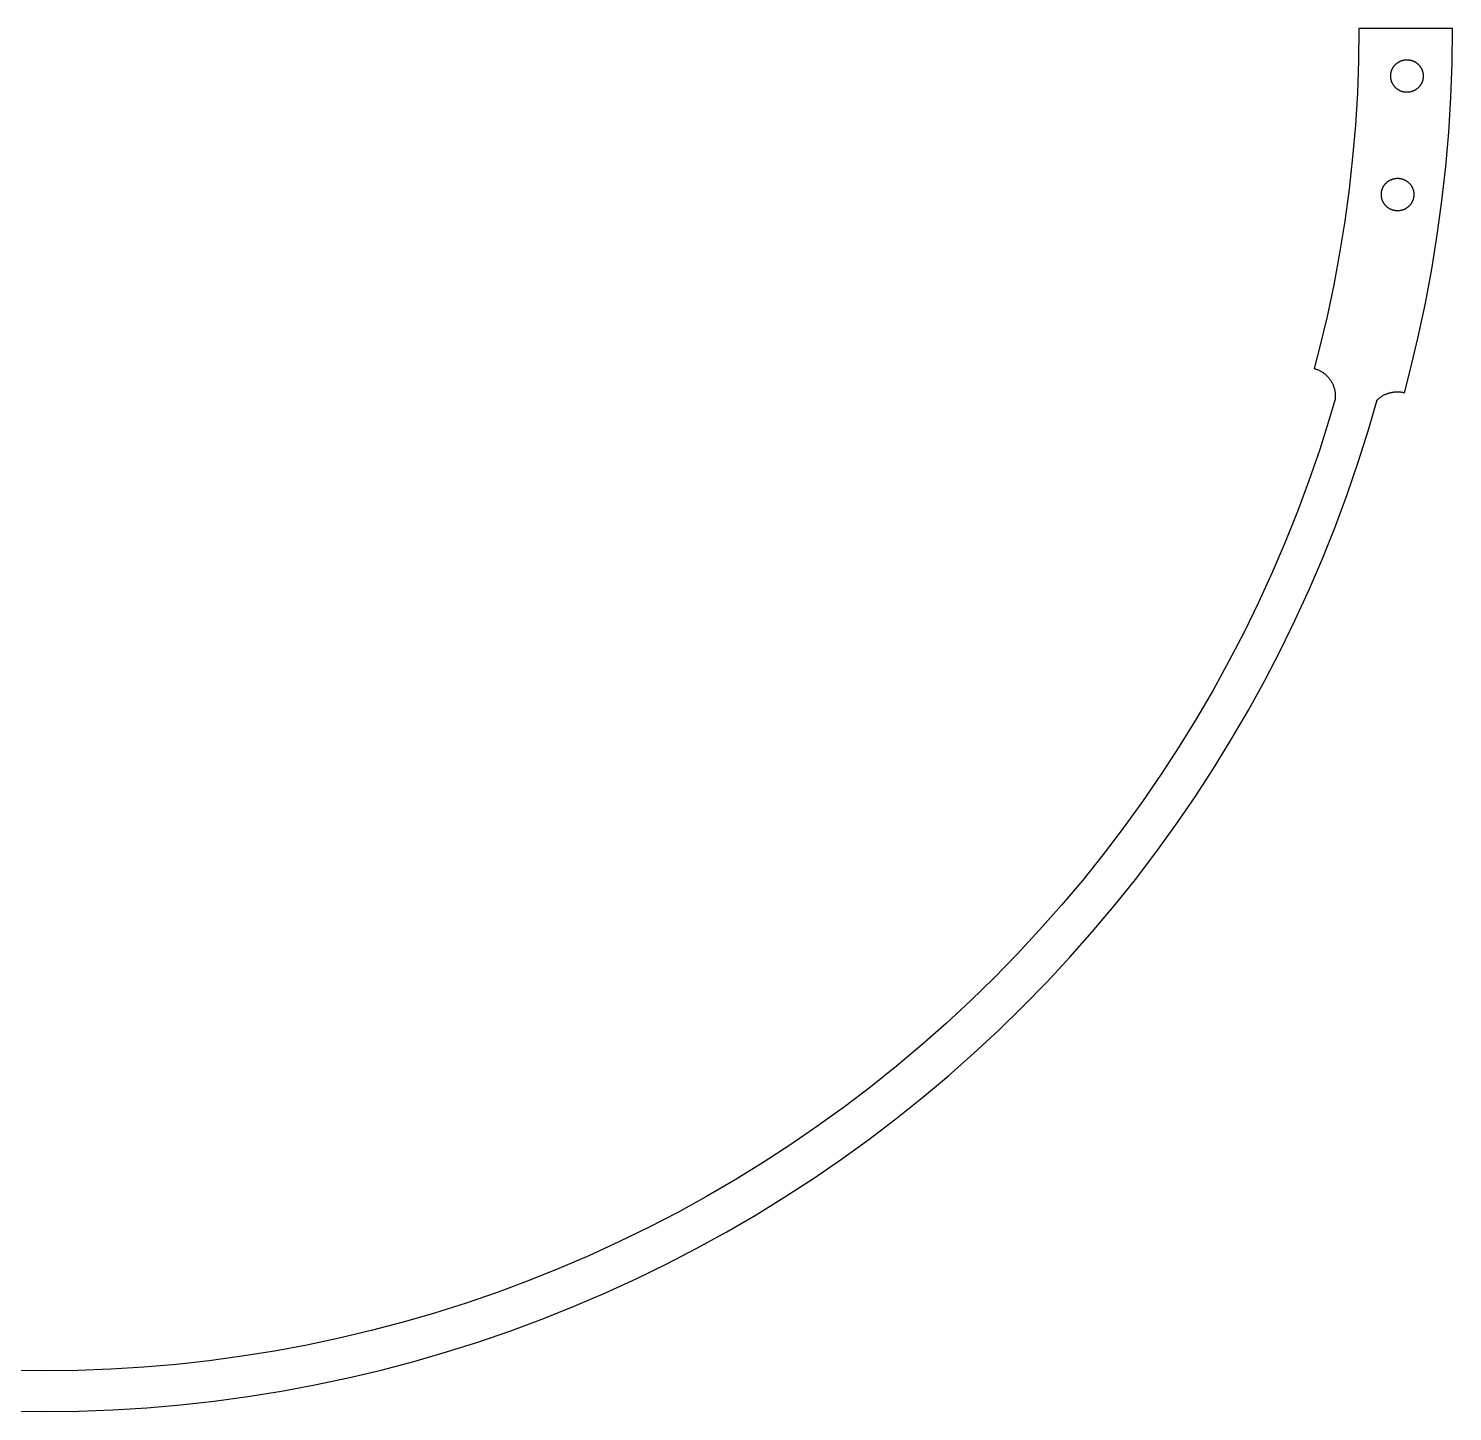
# Model space of a CAD drawing. Header units: metres. Extents: x -173 to 173, y -170 to 0.
# Drawn here: x -2 to 173, y -170 to 0 of the extents above; entities that cross this region are included whole.
import ezdxf

# ---------------------------------------------------------------- set-up
doc = ezdxf.new("R2010")
doc.units = ezdxf.units.M

msp = doc.modelspace()

# ---------------------------------------------------------------- linework, layer by layer
for p, q in [((161.5, 0), (161.451, -3.96339)), ((173, 0), (161.5, 0)), ((172.948, -4.24562), (173, 0)), ((161.451, -3.96339), (161.305, -7.92442)), ((165.476, -5.29228), (165.49, -5.24529)), ((165.49, -5.24529), (165.506, -5.19865)), ((165.506, -5.19865), (165.522, -5.1524)), ((165.522, -5.1524), (165.54, -5.10657)), ((165.54, -5.10657), (165.558, -5.06119)), ((165.558, -5.06119), (165.578, -5.01627)), ((165.578, -5.01627), (165.599, -4.97186)), ((165.599, -4.97186), (165.621, -4.92798)), ((165.621, -4.92798), (165.644, -4.88464)), ((165.644, -4.88464), (165.668, -4.84189)), ((165.668, -4.84189), (165.693, -4.79973)), ((165.693, -4.79973), (165.719, -4.75821)), ((165.719, -4.75821), (165.747, -4.71735)), ((165.747, -4.71735), (165.775, -4.67715)), ((165.775, -4.67715), (165.804, -4.63768)), ((165.804, -4.63768), (165.834, -4.59892)), ((165.834, -4.59892), (165.865, -4.56091)), ((165.865, -4.56091), (165.897, -4.52368)), ((165.897, -4.52368), (165.93, -4.48726)), ((165.93, -4.48726), (165.964, -4.45164)), ((165.964, -4.45164), (165.998, -4.41687)), ((165.998, -4.41687), (166.034, -4.38295)), ((166.034, -4.38295), (166.07, -4.34991)), ((166.07, -4.34991), (166.107, -4.31778)), ((166.107, -4.31778), (166.145, -4.28658)), ((166.145, -4.28658), (166.184, -4.2563)), ((166.184, -4.2563), (166.223, -4.22699)), ((166.223, -4.22699), (166.263, -4.19864)), ((166.263, -4.19864), (166.304, -4.1713)), ((166.304, -4.1713), (166.346, -4.14496)), ((166.346, -4.14496), (166.388, -4.11964)), ((166.388, -4.11964), (166.43, -4.09537)), ((166.43, -4.09537), (166.473, -4.07214)), ((166.473, -4.07214), (166.517, -4.04999)), ((166.517, -4.04999), (166.562, -4.02892)), ((166.562, -4.02892), (166.606, -4.00894)), ((166.606, -4.00894), (166.652, -3.99007)), ((166.652, -3.99007), (166.698, -3.97232)), ((166.698, -3.97232), (166.744, -3.95569)), ((166.744, -3.95569), (166.79, -3.9402)), ((166.79, -3.9402), (166.837, -3.92586)), ((166.837, -3.92586), (166.885, -3.91269)), ((166.885, -3.91269), (166.932, -3.90067)), ((166.932, -3.90067), (166.98, -3.88982)), ((166.98, -3.88982), (167.028, -3.88014)), ((167.028, -3.88014), (167.076, -3.87166)), ((167.076, -3.87166), (167.125, -3.86436)), ((167.125, -3.86436), (167.174, -3.85826)), ((167.174, -3.85826), (167.223, -3.85336)), ((167.223, -3.85336), (167.272, -3.84966)), ((167.272, -3.84966), (167.321, -3.84715)), ((167.321, -3.84715), (167.37, -3.84586)), ((167.37, -3.84586), (167.419, -3.84576)), ((167.419, -3.84576), (167.468, -3.84688)), ((167.468, -3.84688), (167.517, -3.8492)), ((167.517, -3.8492), (167.566, -3.85271)), ((167.566, -3.85271), (167.615, -3.85742)), ((167.615, -3.85742), (167.663, -3.86334)), ((167.663, -3.86334), (167.712, -3.87045)), ((167.712, -3.87045), (167.76, -3.87875)), ((167.76, -3.87875), (167.808, -3.88823)), ((167.808, -3.88823), (167.856, -3.8989)), ((167.856, -3.8989), (167.904, -3.91074)), ((167.904, -3.91074), (167.951, -3.92374)), ((167.951, -3.92374), (167.998, -3.9379)), ((167.998, -3.9379), (168.045, -3.9532)), ((168.045, -3.9532), (168.091, -3.96965)), ((168.091, -3.96965), (168.137, -3.98723)), ((168.137, -3.98723), (168.182, -4.00594)), ((168.182, -4.00594), (168.227, -4.02574)), ((168.227, -4.02574), (168.272, -4.04663)), ((168.272, -4.04663), (168.316, -4.06862)), ((168.316, -4.06862), (168.359, -4.09167)), ((168.359, -4.09167), (168.402, -4.1158)), ((168.402, -4.1158), (168.444, -4.14095)), ((168.444, -4.14095), (168.485, -4.16713)), ((168.485, -4.16713), (168.526, -4.19432)), ((168.526, -4.19432), (168.566, -4.2225)), ((168.566, -4.2225), (168.606, -4.25168)), ((168.606, -4.25168), (168.645, -4.2818)), ((168.645, -4.2818), (168.683, -4.31287)), ((168.683, -4.31287), (168.72, -4.34486)), ((168.72, -4.34486), (168.756, -4.37775)), ((168.756, -4.37775), (168.792, -4.41153)), ((168.792, -4.41153), (168.827, -4.44618)), ((168.827, -4.44618), (168.861, -4.48166)), ((168.861, -4.48166), (168.894, -4.51797)), ((168.894, -4.51797), (168.926, -4.55507)), ((168.926, -4.55507), (168.957, -4.59296)), ((168.957, -4.59296), (168.987, -4.63161)), ((168.987, -4.63161), (169.017, -4.67097)), ((169.017, -4.67097), (169.045, -4.71104)), ((169.045, -4.71104), (169.072, -4.75182)), ((169.072, -4.75182), (169.099, -4.79323)), ((169.099, -4.79323), (169.124, -4.83528)), ((169.124, -4.83528), (169.148, -4.87794)), ((169.148, -4.87794), (169.171, -4.92119)), ((169.171, -4.92119), (169.194, -4.965)), ((169.194, -4.965), (169.215, -5.00932)), ((169.215, -5.00932), (169.235, -5.05417)), ((169.235, -5.05417), (169.254, -5.09949)), ((169.254, -5.09949), (169.271, -5.14525)), ((169.271, -5.14525), (169.288, -5.19142)), ((169.288, -5.19142), (169.303, -5.23801)), ((169.303, -5.23801), (169.318, -5.28496)), ((172.792, -8.48869), (172.948, -4.24562)), ((165.398, -5.82494), (165.399, -5.77586)), ((165.398, -5.87402), (165.398, -5.82494)), ((165.399, -5.92308), (165.398, -5.87402)), ((165.399, -5.77586), (165.401, -5.72682)), ((165.402, -5.97211), (165.399, -5.92308)), ((165.401, -5.72682), (165.405, -5.67787)), ((165.406, -6.02106), (165.402, -5.97211)), ((165.405, -5.67787), (165.41, -5.62901)), ((165.411, -6.0699), (165.406, -6.02106)), ((165.41, -5.62901), (165.416, -5.58028)), ((165.417, -6.11861), (165.411, -6.0699)), ((165.416, -5.58028), (165.423, -5.53171)), ((165.424, -6.16714), (165.417, -6.11861)), ((165.423, -5.53171), (165.431, -5.48334)), ((165.432, -6.21548), (165.424, -6.16714)), ((165.431, -5.48334), (165.441, -5.43517)), ((165.442, -6.26361), (165.432, -6.21548)), ((165.441, -5.43517), (165.451, -5.38725)), ((165.453, -6.31149), (165.442, -6.26361)), ((165.451, -5.38725), (165.463, -5.33961)), ((165.465, -6.35909), (165.453, -6.31149)), ((165.463, -5.33961), (165.476, -5.29228)), ((165.478, -6.40636), (165.465, -6.35909)), ((165.493, -6.45331), (165.478, -6.40636)), ((165.508, -6.49989), (165.493, -6.45331)), ((165.525, -6.54607), (165.508, -6.49989)), ((165.542, -6.59184), (165.525, -6.54607)), ((165.561, -6.63715), (165.542, -6.59184)), ((165.581, -6.68199), (165.561, -6.63715)), ((165.602, -6.72632), (165.581, -6.68199)), ((165.624, -6.77013), (165.602, -6.72632)), ((165.648, -6.81337), (165.624, -6.77013)), ((165.672, -6.85603), (165.648, -6.81337)), ((165.697, -6.89809), (165.672, -6.85603)), ((165.724, -6.9395), (165.697, -6.89809)), ((165.751, -6.98027), (165.724, -6.9395)), ((165.779, -7.02034), (165.751, -6.98027)), ((169.049, -6.97397), (169.021, -7.01416)), ((169.076, -6.93311), (169.049, -6.97397)), ((169.103, -6.89159), (169.076, -6.93311)), ((169.128, -6.84944), (169.103, -6.89159)), ((169.152, -6.80669), (169.128, -6.84944)), ((169.175, -6.76335), (169.152, -6.80669)), ((169.197, -6.71945), (169.175, -6.76335)), ((169.218, -6.67505), (169.197, -6.71945)), ((169.238, -6.63013), (169.218, -6.67505)), ((169.256, -6.58475), (169.238, -6.63013)), ((169.274, -6.53891), (169.256, -6.58475)), ((169.29, -6.49266), (169.274, -6.53891)), ((169.306, -6.44603), (169.29, -6.49266)), ((169.32, -6.39903), (169.306, -6.44603)), ((169.318, -5.28496), (169.331, -5.33223)), ((169.333, -6.3517), (169.32, -6.39903)), ((169.331, -5.33223), (169.343, -5.37982)), ((169.345, -6.30406), (169.333, -6.3517)), ((169.343, -5.37982), (169.354, -5.4277)), ((169.355, -6.25615), (169.345, -6.30406)), ((169.354, -5.4277), (169.363, -5.47583)), ((169.365, -6.20798), (169.355, -6.25615)), ((169.363, -5.47583), (169.372, -5.52417)), ((169.373, -6.15961), (169.365, -6.20798)), ((169.372, -5.52417), (169.379, -5.57271)), ((169.38, -6.11104), (169.373, -6.15961)), ((169.379, -5.57271), (169.385, -5.62141)), ((169.386, -6.0623), (169.38, -6.11104)), ((169.385, -5.62141), (169.39, -5.67026)), ((169.391, -6.01344), (169.386, -6.0623)), ((169.39, -5.67026), (169.394, -5.71921)), ((169.394, -5.96449), (169.391, -6.01344)), ((169.394, -5.71921), (169.396, -5.76823)), ((169.397, -5.91545), (169.394, -5.96449)), ((169.396, -5.76823), (169.398, -5.81729)), ((169.398, -5.86638), (169.397, -5.91545)), ((169.398, -5.81729), (169.398, -5.86638)), ((161.305, -7.92442), (161.062, -11.8807)), ((165.809, -7.05972), (165.779, -7.02034)), ((165.839, -7.09836), (165.809, -7.05972)), ((165.87, -7.13625), (165.839, -7.09836)), ((165.902, -7.17334), (165.87, -7.13625)), ((165.935, -7.20966), (165.902, -7.17334)), ((165.969, -7.24515), (165.935, -7.20966)), ((166.004, -7.27979), (165.969, -7.24515)), ((166.04, -7.31357), (166.004, -7.27979)), ((166.076, -7.34645), (166.04, -7.31357)), ((166.113, -7.37845), (166.076, -7.34645)), ((166.151, -7.40952), (166.113, -7.37845)), ((166.19, -7.43964), (166.151, -7.40952)), ((166.229, -7.46881), (166.19, -7.43964)), ((166.27, -7.49699), (166.229, -7.46881)), ((166.311, -7.52419), (166.27, -7.49699)), ((166.352, -7.55037), (166.311, -7.52419)), ((166.394, -7.57552), (166.352, -7.55037)), ((166.437, -7.59964), (166.394, -7.57552)), ((166.48, -7.6227), (166.437, -7.59964)), ((166.524, -7.64468), (166.48, -7.6227)), ((166.569, -7.66557), (166.524, -7.64468)), ((166.613, -7.68538), (166.569, -7.66557)), ((166.659, -7.70409), (166.613, -7.68538)), ((166.705, -7.72166), (166.659, -7.70409)), ((166.751, -7.73811), (166.705, -7.72166)), ((166.798, -7.75342), (166.751, -7.73811)), ((166.845, -7.76758), (166.798, -7.75342)), ((166.892, -7.78058), (166.845, -7.76758)), ((166.94, -7.79242), (166.892, -7.78058)), ((166.987, -7.80309), (166.94, -7.79242)), ((167.036, -7.81256), (166.987, -7.80309)), ((167.084, -7.82086), (167.036, -7.81256)), ((167.133, -7.82797), (167.084, -7.82086)), ((167.181, -7.83389), (167.133, -7.82797)), ((167.23, -7.83861), (167.181, -7.83389)), ((167.279, -7.84212), (167.23, -7.83861)), ((167.328, -7.84444), (167.279, -7.84212)), ((167.377, -7.84555), (167.328, -7.84444)), ((167.426, -7.84546), (167.377, -7.84555)), ((167.475, -7.84416), (167.426, -7.84546)), ((167.524, -7.84166), (167.475, -7.84416)), ((167.573, -7.83795), (167.524, -7.84166)), ((167.622, -7.83305), (167.573, -7.83795)), ((167.671, -7.82695), (167.622, -7.83305)), ((167.719, -7.81966), (167.671, -7.82695)), ((167.768, -7.81117), (167.719, -7.81966)), ((167.816, -7.8015), (167.768, -7.81117)), ((167.864, -7.79065), (167.816, -7.8015)), ((167.911, -7.77864), (167.864, -7.79065)), ((167.959, -7.76546), (167.911, -7.77864)), ((168.006, -7.75111), (167.959, -7.76546)), ((168.052, -7.73563), (168.006, -7.75111)), ((168.098, -7.71901), (168.052, -7.73563)), ((168.144, -7.70125), (168.098, -7.71901)), ((168.189, -7.68237), (168.144, -7.70125)), ((168.234, -7.6624), (168.189, -7.68237)), ((168.279, -7.64133), (168.234, -7.6624)), ((168.322, -7.61917), (168.279, -7.64133)), ((168.366, -7.59595), (168.322, -7.61917)), ((168.408, -7.57169), (168.366, -7.59595)), ((168.45, -7.54636), (168.408, -7.57169)), ((168.492, -7.52002), (168.45, -7.54636)), ((168.533, -7.49268), (168.492, -7.52002)), ((168.573, -7.46434), (168.533, -7.49268)), ((168.612, -7.43501), (168.573, -7.46434)), ((168.651, -7.40474), (168.612, -7.43501)), ((168.689, -7.37354), (168.651, -7.40474)), ((168.726, -7.3414), (168.689, -7.37354)), ((168.762, -7.30836), (168.726, -7.3414)), ((168.797, -7.27444), (168.762, -7.30836)), ((168.832, -7.23967), (168.797, -7.27444)), ((168.866, -7.20406), (168.832, -7.23967)), ((168.899, -7.16763), (168.866, -7.20406)), ((168.931, -7.1304), (168.899, -7.16763)), ((168.962, -7.09239), (168.931, -7.1304)), ((168.992, -7.05363), (168.962, -7.09239)), ((169.021, -7.01416), (168.992, -7.05363)), ((172.531, -12.7267), (172.792, -8.48869)), ((161.062, -11.8807), (160.722, -15.8298)), ((172.167, -16.957), (172.531, -12.7267)), ((160.722, -15.8298), (160.285, -19.7693)), ((171.699, -21.177), (172.167, -16.957)), ((164.616, -19.2624), (164.644, -19.2226)), ((164.644, -19.2226), (164.674, -19.1835)), ((164.674, -19.1835), (164.705, -19.1452)), ((164.705, -19.1452), (164.736, -19.1076)), ((164.736, -19.1076), (164.769, -19.0708)), ((164.769, -19.0708), (164.802, -19.0348)), ((164.802, -19.0348), (164.837, -18.9997)), ((164.837, -18.9997), (164.872, -18.9654)), ((164.872, -18.9654), (164.908, -18.9319)), ((164.908, -18.9319), (164.944, -18.8994)), ((164.944, -18.8994), (164.982, -18.8678)), ((164.982, -18.8678), (165.02, -18.8371)), ((165.02, -18.8371), (165.059, -18.8073)), ((165.059, -18.8073), (165.099, -18.7786)), ((165.099, -18.7786), (165.139, -18.7508)), ((165.139, -18.7508), (165.181, -18.724)), ((165.181, -18.724), (165.222, -18.6982)), ((165.222, -18.6982), (165.265, -18.6735)), ((165.265, -18.6735), (165.308, -18.6498)), ((165.308, -18.6498), (165.351, -18.6272)), ((165.351, -18.6272), (165.395, -18.6056)), ((165.395, -18.6056), (165.44, -18.5851)), ((165.44, -18.5851), (165.485, -18.5658)), ((165.485, -18.5658), (165.531, -18.5475)), ((165.531, -18.5475), (165.577, -18.5304)), ((165.577, -18.5304), (165.623, -18.5144)), ((165.623, -18.5144), (165.67, -18.4995)), ((165.67, -18.4995), (165.717, -18.4858)), ((165.717, -18.4858), (165.764, -18.4733)), ((165.764, -18.4733), (165.812, -18.4619)), ((165.812, -18.4619), (165.86, -18.4518)), ((165.86, -18.4518), (165.908, -18.4427)), ((165.908, -18.4427), (165.957, -18.4349)), ((165.957, -18.4349), (166.006, -18.4283)), ((166.006, -18.4283), (166.054, -18.4229)), ((166.054, -18.4229), (166.103, -18.4186)), ((166.103, -18.4186), (166.152, -18.4156)), ((166.152, -18.4156), (166.201, -18.4137)), ((166.201, -18.4137), (166.25, -18.4131)), ((166.25, -18.4131), (166.299, -18.4137)), ((166.299, -18.4137), (166.349, -18.4155)), ((166.349, -18.4155), (166.398, -18.4184)), ((166.398, -18.4184), (166.446, -18.4226)), ((166.446, -18.4226), (166.495, -18.428)), ((166.495, -18.428), (166.544, -18.4346)), ((166.544, -18.4346), (166.592, -18.4424)), ((166.592, -18.4424), (166.641, -18.4513)), ((166.641, -18.4513), (166.689, -18.4615)), ((166.689, -18.4615), (166.736, -18.4728)), ((166.736, -18.4728), (166.784, -18.4853)), ((166.784, -18.4853), (166.831, -18.4989)), ((166.831, -18.4989), (166.878, -18.5137)), ((166.878, -18.5137), (166.924, -18.5296)), ((166.924, -18.5296), (166.97, -18.5467)), ((166.97, -18.5467), (167.016, -18.5649)), ((167.016, -18.5649), (167.061, -18.5842)), ((167.061, -18.5842), (167.106, -18.6047)), ((167.106, -18.6047), (167.15, -18.6262)), ((167.15, -18.6262), (167.193, -18.6488)), ((167.193, -18.6488), (167.236, -18.6724)), ((167.236, -18.6724), (167.279, -18.6971)), ((167.279, -18.6971), (167.321, -18.7228)), ((167.321, -18.7228), (167.362, -18.7496)), ((167.362, -18.7496), (167.402, -18.7773)), ((167.402, -18.7773), (167.442, -18.806)), ((167.442, -18.806), (167.481, -18.8357)), ((167.481, -18.8357), (167.519, -18.8664)), ((167.519, -18.8664), (167.557, -18.898)), ((167.557, -18.898), (167.594, -18.9305)), ((167.594, -18.9305), (167.63, -18.9639)), ((167.63, -18.9639), (167.665, -18.9981)), ((167.665, -18.9981), (167.699, -19.0332)), ((167.699, -19.0332), (167.733, -19.0692)), ((167.733, -19.0692), (167.765, -19.1059)), ((167.765, -19.1059), (167.797, -19.1435)), ((167.797, -19.1435), (167.827, -19.1818)), ((167.827, -19.1818), (167.857, -19.2208)), ((167.857, -19.2208), (167.886, -19.2606)), ((160.285, -19.7693), (159.752, -23.697)), ((164.251, -20.4142), (164.252, -20.3651)), ((164.252, -20.4633), (164.251, -20.4142)), ((164.252, -20.3651), (164.254, -20.3161)), ((164.254, -20.5123), (164.252, -20.4633)), ((164.254, -20.3161), (164.257, -20.2671)), ((164.257, -20.5613), (164.254, -20.5123)), ((164.257, -20.2671), (164.261, -20.2182)), ((164.261, -20.6102), (164.257, -20.5613)), ((164.261, -20.2182), (164.266, -20.1694)), ((164.267, -20.659), (164.261, -20.6102)), ((164.266, -20.1694), (164.273, -20.1207)), ((164.273, -20.7076), (164.267, -20.659)), ((164.273, -20.1207), (164.281, -20.0723)), ((164.281, -20.7561), (164.273, -20.7076)), ((164.281, -20.0723), (164.29, -20.024)), ((164.29, -20.8044), (164.281, -20.7561)), ((164.29, -20.024), (164.3, -19.976)), ((164.3, -20.8524), (164.29, -20.8044)), ((164.3, -19.976), (164.311, -19.9282)), ((164.312, -20.9001), (164.3, -20.8524)), ((164.311, -19.9282), (164.324, -19.8807)), ((164.324, -20.9476), (164.312, -20.9001)), ((164.324, -19.8807), (164.337, -19.8336)), ((164.338, -20.9947), (164.324, -20.9476)), ((164.337, -19.8336), (164.352, -19.7868)), ((164.353, -21.0415), (164.338, -20.9947)), ((164.352, -19.7868), (164.368, -19.7404)), ((164.368, -19.7404), (164.385, -19.6943)), ((164.385, -19.6943), (164.403, -19.6487)), ((164.403, -19.6487), (164.423, -19.6036)), ((164.423, -19.6036), (164.443, -19.559)), ((164.443, -19.559), (164.465, -19.5149)), ((164.465, -19.5149), (164.487, -19.4713)), ((164.487, -19.4713), (164.511, -19.4283)), ((164.511, -19.4283), (164.535, -19.3858)), ((164.535, -19.3858), (164.561, -19.344)), ((164.561, -19.344), (164.588, -19.3029)), ((164.588, -19.3029), (164.616, -19.2624)), ((167.886, -19.2606), (167.914, -19.3011)), ((167.914, -19.3011), (167.941, -19.3422)), ((167.941, -19.3422), (167.966, -19.384)), ((167.966, -19.384), (167.991, -19.4264)), ((167.991, -19.4264), (168.015, -19.4694)), ((168.015, -19.4694), (168.037, -19.5129)), ((168.037, -19.5129), (168.059, -19.557)), ((168.059, -19.557), (168.079, -19.6016)), ((168.079, -19.6016), (168.099, -19.6467)), ((168.099, -19.6467), (168.117, -19.6923)), ((168.117, -19.6923), (168.134, -19.7383)), ((168.134, -19.7383), (168.15, -19.7847)), ((168.15, -19.7847), (168.165, -19.8315)), ((168.166, -20.9926), (168.151, -21.0394)), ((168.165, -19.8315), (168.179, -19.8786)), ((168.179, -20.9455), (168.166, -20.9926)), ((168.179, -19.8786), (168.191, -19.9261)), ((168.192, -20.898), (168.179, -20.9455)), ((168.191, -19.9261), (168.203, -19.9738)), ((168.203, -20.8503), (168.192, -20.898)), ((168.203, -19.9738), (168.213, -20.0219)), ((168.213, -20.8022), (168.203, -20.8503)), ((168.213, -20.0219), (168.222, -20.0701)), ((168.222, -20.754), (168.213, -20.8022)), ((168.222, -20.0701), (168.23, -20.1186)), ((168.23, -20.7055), (168.222, -20.754)), ((168.23, -20.1186), (168.236, -20.1672)), ((168.237, -20.6568), (168.23, -20.7055)), ((168.236, -20.1672), (168.242, -20.216)), ((168.242, -20.6081), (168.237, -20.6568)), ((168.242, -20.216), (168.246, -20.2649)), ((168.246, -20.5591), (168.242, -20.6081)), ((168.246, -20.2649), (168.249, -20.3139)), ((168.249, -20.5101), (168.246, -20.5591)), ((168.249, -20.3139), (168.251, -20.3629)), ((168.251, -20.4611), (168.249, -20.5101)), ((168.251, -20.3629), (168.251, -20.412)), ((168.251, -20.412), (168.251, -20.4611)), ((164.369, -21.0879), (164.353, -21.0415)), ((164.386, -21.1339), (164.369, -21.0879)), ((164.404, -21.1795), (164.386, -21.1339)), ((164.424, -21.2246), (164.404, -21.1795)), ((164.444, -21.2692), (164.424, -21.2246)), ((164.466, -21.3133), (164.444, -21.2692)), ((164.488, -21.3569), (164.466, -21.3133)), ((164.512, -21.3999), (164.488, -21.3569)), ((164.537, -21.4422), (164.512, -21.3999)), ((164.562, -21.484), (164.537, -21.4422)), ((164.589, -21.5252), (164.562, -21.484)), ((164.617, -21.5656), (164.589, -21.5252)), ((164.646, -21.6054), (164.617, -21.5656)), ((164.675, -21.6444), (164.646, -21.6054)), ((164.706, -21.6827), (164.675, -21.6444)), ((164.738, -21.7203), (164.706, -21.6827)), ((164.77, -21.757), (164.738, -21.7203)), ((164.804, -21.793), (164.77, -21.757)), ((164.838, -21.8281), (164.804, -21.793)), ((164.873, -21.8624), (164.838, -21.8281)), ((164.909, -21.8957), (164.873, -21.8624)), ((164.946, -21.9282), (164.909, -21.8957)), ((164.984, -21.9598), (164.946, -21.9282)), ((165.022, -21.9905), (164.984, -21.9598)), ((165.061, -22.0202), (165.022, -21.9905)), ((165.101, -22.0489), (165.061, -22.0202)), ((165.141, -22.0767), (165.101, -22.0489)), ((165.182, -22.1034), (165.141, -22.0767)), ((165.224, -22.1291), (165.182, -22.1034)), ((165.267, -22.1538), (165.224, -22.1291)), ((165.31, -22.1775), (165.267, -22.1538)), ((165.353, -22.2), (165.31, -22.1775)), ((165.397, -22.2216), (165.353, -22.2)), ((165.442, -22.242), (165.397, -22.2216)), ((165.487, -22.2613), (165.442, -22.242)), ((165.533, -22.2795), (165.487, -22.2613)), ((165.579, -22.2966), (165.533, -22.2795)), ((165.625, -22.3125), (165.579, -22.2966)), ((165.672, -22.3273), (165.625, -22.3125)), ((165.719, -22.341), (165.672, -22.3273)), ((165.767, -22.3534), (165.719, -22.341)), ((165.814, -22.3647), (165.767, -22.3534)), ((165.862, -22.3749), (165.814, -22.3647)), ((165.911, -22.3839), (165.862, -22.3749)), ((165.959, -22.3916), (165.911, -22.3839)), ((166.008, -22.3982), (165.959, -22.3916)), ((166.057, -22.4036), (166.008, -22.3982)), ((166.105, -22.4078), (166.057, -22.4036)), ((166.154, -22.4108), (166.105, -22.4078)), ((166.203, -22.4125), (166.154, -22.4108)), ((166.253, -22.4131), (166.203, -22.4125)), ((166.302, -22.4125), (166.253, -22.4131)), ((166.351, -22.4106), (166.302, -22.4125)), ((166.4, -22.4076), (166.351, -22.4106)), ((166.449, -22.4034), (166.4, -22.4076)), ((166.497, -22.3979), (166.449, -22.4034)), ((166.546, -22.3913), (166.497, -22.3979)), ((166.594, -22.3835), (166.546, -22.3913)), ((166.643, -22.3745), (166.594, -22.3835)), ((166.691, -22.3643), (166.643, -22.3745)), ((166.738, -22.3529), (166.691, -22.3643)), ((166.786, -22.3404), (166.738, -22.3529)), ((166.833, -22.3267), (166.786, -22.3404)), ((166.88, -22.3118), (166.833, -22.3267)), ((166.926, -22.2958), (166.88, -22.3118)), ((166.972, -22.2787), (166.926, -22.2958)), ((167.018, -22.2605), (166.972, -22.2787)), ((167.063, -22.2411), (167.018, -22.2605)), ((167.108, -22.2206), (167.063, -22.2411)), ((167.152, -22.1991), (167.108, -22.2206)), ((167.195, -22.1764), (167.152, -22.1991)), ((167.238, -22.1527), (167.195, -22.1764)), ((167.281, -22.128), (167.238, -22.1527)), ((167.322, -22.1022), (167.281, -22.128)), ((167.364, -22.0754), (167.322, -22.1022)), ((167.404, -22.0477), (167.364, -22.0754)), ((167.444, -22.0189), (167.404, -22.0477)), ((167.483, -21.9891), (167.444, -22.0189)), ((167.521, -21.9584), (167.483, -21.9891)), ((167.559, -21.9268), (167.521, -21.9584)), ((167.595, -21.8943), (167.559, -21.9268)), ((167.631, -21.8609), (167.595, -21.8943)), ((167.666, -21.8266), (167.631, -21.8609)), ((167.701, -21.7914), (167.666, -21.8266)), ((167.734, -21.7554), (167.701, -21.7914)), ((167.767, -21.7186), (167.734, -21.7554)), ((167.798, -21.681), (167.767, -21.7186)), ((167.829, -21.6427), (167.798, -21.681)), ((167.859, -21.6036), (167.829, -21.6427)), ((167.887, -21.5638), (167.859, -21.6036)), ((167.915, -21.5233), (167.887, -21.5638)), ((167.942, -21.4822), (167.915, -21.5233)), ((167.967, -21.4404), (167.942, -21.4822)), ((167.992, -21.3979), (167.967, -21.4404)), ((168.016, -21.3549), (167.992, -21.3979)), ((168.038, -21.3114), (168.016, -21.3549)), ((168.06, -21.2672), (168.038, -21.3114)), ((168.08, -21.2226), (168.06, -21.2672)), ((168.1, -21.1775), (168.08, -21.2226)), ((168.118, -21.1319), (168.1, -21.1775)), ((168.135, -21.0859), (168.118, -21.1319)), ((168.151, -21.0394), (168.135, -21.0859)), ((171.128, -25.3844), (171.699, -21.177)), ((159.752, -23.697), (159.122, -27.6103)), ((170.453, -29.5764), (171.128, -25.3844)), ((159.122, -27.6103), (158.397, -31.5071)), ((169.676, -33.7506), (170.453, -29.5764)), ((158.397, -31.5071), (157.576, -35.3848)), ((168.796, -37.9045), (169.676, -33.7506)), ((157.576, -35.3848), (156.66, -39.2413)), ((167.815, -42.0356), (168.796, -37.9045)), ((156.66, -39.2413), (155.987, -41.7965)), ((155.987, -41.7965), (155.997, -41.7993)), ((155.997, -41.7993), (156.08, -41.8225)), ((156.08, -41.8225), (156.162, -41.8478)), ((156.162, -41.8478), (156.243, -41.8751)), ((156.243, -41.8751), (156.324, -41.9043)), ((156.324, -41.9043), (156.404, -41.9356)), ((156.404, -41.9356), (156.483, -41.9688)), ((156.483, -41.9688), (156.562, -42.0039)), ((156.562, -42.0039), (156.639, -42.041)), ((156.639, -42.041), (156.716, -42.0799)), ((156.716, -42.0799), (156.791, -42.1207)), ((156.791, -42.1207), (156.866, -42.1633)), ((156.866, -42.1633), (156.939, -42.2078)), ((156.939, -42.2078), (157.012, -42.2541)), ((157.012, -42.2541), (157.083, -42.3021)), ((157.083, -42.3021), (157.153, -42.3518)), ((157.153, -42.3518), (157.222, -42.4033)), ((157.222, -42.4033), (157.289, -42.4564)), ((157.289, -42.4564), (157.355, -42.5112)), ((157.355, -42.5112), (157.42, -42.5675)), ((157.42, -42.5675), (157.484, -42.6255)), ((157.484, -42.6255), (157.546, -42.685)), ((157.546, -42.685), (157.606, -42.746)), ((157.606, -42.746), (157.665, -42.8084)), ((157.665, -42.8084), (157.723, -42.8723)), ((157.723, -42.8723), (157.778, -42.9376)), ((157.778, -42.9376), (157.833, -43.0042)), ((157.833, -43.0042), (157.885, -43.0721)), ((157.885, -43.0721), (157.936, -43.1413)), ((157.936, -43.1413), (157.985, -43.2118)), ((157.985, -43.2118), (158.033, -43.2834)), ((158.033, -43.2834), (158.078, -43.3562)), ((158.078, -43.3562), (158.122, -43.43)), ((158.122, -43.43), (158.164, -43.5049)), ((158.164, -43.5049), (158.204, -43.5808)), ((158.204, -43.5808), (158.243, -43.6577)), ((158.243, -43.6577), (158.279, -43.7355)), ((158.279, -43.7355), (158.314, -43.8142)), ((167.094, -44.7727), (167.815, -42.0356)), ((158.314, -43.8142), (158.346, -43.8937)), ((158.346, -43.8937), (158.377, -43.974)), ((158.377, -43.974), (158.405, -44.055)), ((158.405, -44.055), (158.432, -44.1366)), ((158.432, -44.1366), (158.457, -44.2189)), ((158.457, -44.2189), (158.479, -44.3018)), ((158.479, -44.3018), (158.5, -44.3852)), ((158.5, -44.3852), (158.518, -44.4691)), ((158.518, -44.4691), (158.535, -44.5535)), ((158.535, -44.5535), (158.549, -44.6382)), ((158.549, -44.6382), (158.561, -44.7232)), ((158.561, -44.7232), (158.571, -44.8085)), ((158.577, -45.4946), (158.569, -45.5738)), ((158.571, -44.8085), (158.579, -44.894)), ((158.584, -45.4089), (158.577, -45.4946)), ((158.579, -44.894), (158.585, -44.9797)), ((158.588, -45.3231), (158.584, -45.4089)), ((158.585, -44.9797), (158.589, -45.0655)), ((158.591, -45.2373), (158.588, -45.3231)), ((158.589, -45.0655), (158.591, -45.1514)), ((158.591, -45.1514), (158.591, -45.2373)), ((163.892, -45.525), (163.957, -45.4691)), ((163.957, -45.4691), (164.023, -45.4149)), ((164.023, -45.4149), (164.091, -45.3624)), ((164.091, -45.3624), (164.161, -45.3115)), ((164.161, -45.3115), (164.231, -45.2623)), ((164.231, -45.2623), (164.303, -45.2149)), ((164.303, -45.2149), (164.375, -45.1692)), ((164.375, -45.1692), (164.449, -45.1253)), ((164.449, -45.1253), (164.524, -45.0833)), ((164.524, -45.0833), (164.6, -45.0431)), ((164.6, -45.0431), (164.677, -45.0048)), ((164.677, -45.0048), (164.755, -44.9684)), ((164.755, -44.9684), (164.833, -44.9339)), ((164.833, -44.9339), (164.913, -44.9014)), ((164.913, -44.9014), (164.993, -44.8708)), ((164.993, -44.8708), (165.074, -44.8422)), ((165.074, -44.8422), (165.156, -44.8156)), ((165.156, -44.8156), (165.238, -44.791)), ((165.238, -44.791), (165.321, -44.7684)), ((165.321, -44.7684), (165.405, -44.7479)), ((165.405, -44.7479), (165.488, -44.7294)), ((165.488, -44.7294), (165.573, -44.713)), ((165.573, -44.713), (165.657, -44.6986)), ((165.657, -44.6986), (165.742, -44.6864)), ((165.742, -44.6864), (165.828, -44.6762)), ((165.828, -44.6762), (165.913, -44.6681)), ((165.913, -44.6681), (165.999, -44.6622)), ((165.999, -44.6622), (166.085, -44.6583)), ((166.085, -44.6583), (166.171, -44.6565)), ((166.171, -44.6565), (166.257, -44.6569)), ((166.257, -44.6569), (166.342, -44.6594)), ((166.342, -44.6594), (166.428, -44.6639)), ((166.428, -44.6639), (166.514, -44.6706)), ((166.514, -44.6706), (166.599, -44.6794)), ((166.599, -44.6794), (166.685, -44.6902)), ((166.685, -44.6902), (166.769, -44.7032)), ((166.769, -44.7032), (166.854, -44.7182)), ((166.854, -44.7182), (166.938, -44.7353)), ((166.938, -44.7353), (167.022, -44.7545)), ((167.022, -44.7545), (167.105, -44.7757)), ((167.105, -44.7757), (167.094, -44.7727)), ((158.569, -45.5738), (157.895, -47.897)), ((162.68, -49.3484), (163.751, -45.6559)), ((163.751, -45.6559), (163.765, -45.6414)), ((163.765, -45.6414), (163.828, -45.5824)), ((163.828, -45.5824), (163.892, -45.525)), ((157.895, -47.897), (156.672, -51.7575)), ((161.42, -53.3259), (162.68, -49.3484)), ((156.672, -51.7575), (155.355, -55.5868)), ((160.062, -57.2713), (161.42, -53.3259)), ((155.355, -55.5868), (153.944, -59.3827)), ((158.609, -61.1821), (160.062, -57.2713)), ((153.944, -59.3827), (152.44, -63.1428)), ((157.06, -65.0562), (158.609, -61.1821)), ((152.44, -63.1428), (150.845, -66.8648)), ((155.416, -68.891), (157.06, -65.0562)), ((150.845, -66.8648), (149.158, -70.5466)), ((153.678, -72.6844), (155.416, -68.891)), ((149.158, -70.5466), (147.382, -74.1859)), ((151.848, -76.4339), (153.678, -72.6844)), ((147.382, -74.1859), (145.517, -77.7805)), ((149.927, -80.1374), (151.848, -76.4339)), ((145.517, -77.7805), (143.564, -81.3282)), ((147.915, -83.7927), (149.927, -80.1374)), ((143.564, -81.3282), (141.525, -84.827)), ((145.814, -87.3975), (147.915, -83.7927)), ((141.525, -84.827), (139.401, -88.2746)), ((143.625, -90.9496), (145.814, -87.3975)), ((139.401, -88.2746), (137.192, -91.6691)), ((141.35, -94.4469), (143.625, -90.9496)), ((137.192, -91.6691), (134.901, -95.0083)), ((138.989, -97.8874), (141.35, -94.4469)), ((134.901, -95.0083), (132.529, -98.2904)), ((136.545, -101.269), (138.989, -97.8874)), ((132.529, -98.2904), (130.077, -101.513)), ((130.077, -101.513), (127.547, -104.675)), ((134.019, -104.589), (136.545, -101.269)), ((127.547, -104.675), (124.939, -107.774)), ((131.412, -107.847), (134.019, -104.589)), ((124.939, -107.774), (122.257, -110.807)), ((128.726, -111.039), (131.412, -107.847)), ((122.257, -110.807), (119.501, -113.774)), ((125.962, -114.165), (128.726, -111.039)), ((119.501, -113.774), (116.673, -116.673)), ((123.122, -117.222), (125.962, -114.165)), ((116.673, -116.673), (113.774, -119.501)), ((120.208, -120.208), (123.122, -117.222)), ((113.774, -119.501), (110.807, -122.257)), ((117.222, -123.122), (120.208, -120.208)), ((110.807, -122.257), (107.774, -124.939)), ((114.165, -125.962), (117.222, -123.122)), ((107.774, -124.939), (104.675, -127.547)), ((111.039, -128.726), (114.165, -125.962)), ((104.675, -127.547), (101.513, -130.077)), ((107.847, -131.412), (111.039, -128.726)), ((101.513, -130.077), (98.2904, -132.529)), ((98.2904, -132.529), (95.0083, -134.901)), ((104.589, -134.019), (107.847, -131.412)), ((101.269, -136.545), (104.589, -134.019)), ((95.0083, -134.901), (91.6691, -137.192)), ((91.6691, -137.192), (88.2746, -139.401)), ((97.8874, -138.989), (101.269, -136.545)), ((88.2746, -139.401), (84.827, -141.525)), ((94.4469, -141.35), (97.8874, -138.989)), ((84.827, -141.525), (81.3282, -143.564)), ((90.9496, -143.625), (94.4469, -141.35)), ((81.3282, -143.564), (77.7805, -145.517)), ((87.3975, -145.814), (90.9496, -143.625)), ((77.7805, -145.517), (74.1859, -147.382)), ((83.7927, -147.915), (87.3975, -145.814)), ((74.1859, -147.382), (70.5466, -149.158)), ((80.1374, -149.927), (83.7927, -147.915)), ((70.5466, -149.158), (66.8648, -150.845)), ((76.4339, -151.848), (80.1374, -149.927)), ((66.8648, -150.845), (63.1428, -152.44)), ((72.6844, -153.678), (76.4339, -151.848)), ((59.3827, -153.944), (55.5868, -155.355)), ((63.1428, -152.44), (59.3827, -153.944)), ((68.891, -155.416), (72.6844, -153.678)), ((55.5868, -155.355), (51.7575, -156.672)), ((65.0562, -157.06), (68.891, -155.416)), ((51.7575, -156.672), (47.897, -157.895)), ((61.1821, -158.609), (65.0562, -157.06)), ((44.0076, -159.023), (40.0917, -160.055)), ((47.897, -157.895), (44.0076, -159.023)), ((57.2713, -160.062), (61.1821, -158.609)), ((36.1517, -160.991), (32.1899, -161.83)), ((40.0917, -160.055), (36.1517, -160.991)), ((53.3259, -161.42), (57.2713, -160.062)), ((28.2087, -162.571), (24.2105, -163.214)), ((32.1899, -161.83), (28.2087, -162.571)), ((45.3412, -163.842), (49.3484, -162.68)), ((49.3484, -162.68), (53.3259, -161.42)), ((16.1728, -164.205), (12.1381, -164.553)), ((20.1978, -163.759), (16.1728, -164.205)), ((24.2105, -163.214), (20.1978, -163.759)), ((41.3066, -164.905), (45.3412, -163.842)), ((0, -165), (-4.0493, -164.95)), ((4.0493, -164.95), (0, -165)), ((8.09616, -164.801), (4.0493, -164.95)), ((12.1381, -164.553), (8.09616, -164.801)), ((33.1653, -166.733), (37.2472, -165.869)), ((37.2472, -165.869), (41.3066, -164.905)), ((24.9442, -168.16), (29.0635, -167.497)), ((29.0635, -167.497), (33.1653, -166.733)), ((8.34149, -169.795), (12.506, -169.539)), ((12.506, -169.539), (16.6629, -169.181)), ((16.6629, -169.181), (20.8098, -168.722)), ((20.8098, -168.722), (24.9442, -168.16)), ((-4.172, -169.949), (0, -170)), ((0, -170), (4.172, -169.949)), ((4.172, -169.949), (8.34149, -169.795))]:
    msp.add_line(p, q)

doc.saveas('drawing.dxf')
